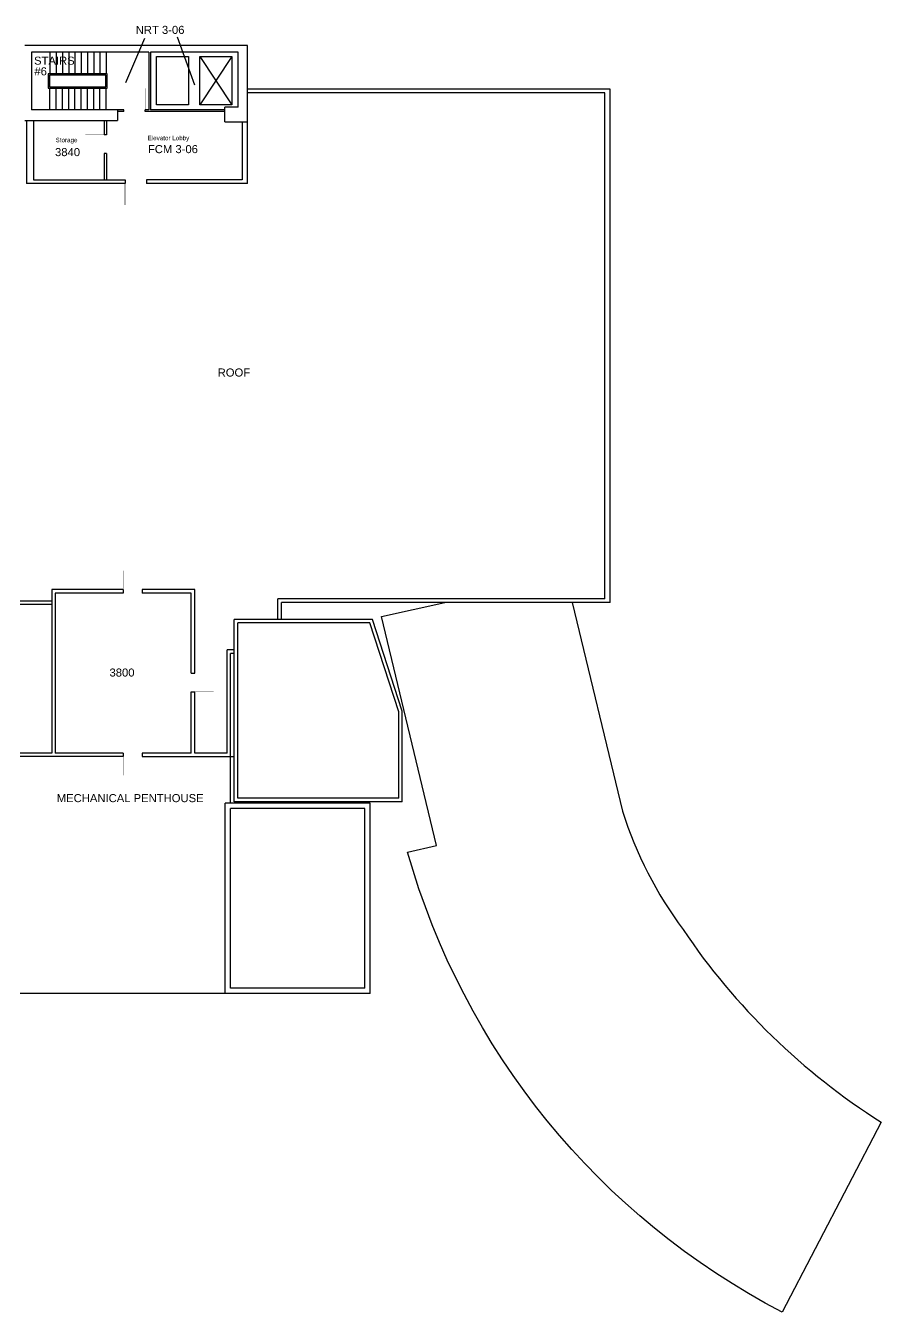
# Model space of a CAD drawing. Extents: x 1041 to 4604, y 376 to 3254.
# Drawn here: x 2691 to 4604, y 376 to 3254 of the extents above; entities that cross this region are included whole.
import ezdxf

# ---------------------------------------------------------------- set-up
doc = ezdxf.new("R2010")
doc.units = 0
doc.header["$LTSCALE"] = 96
doc.header["$MEASUREMENT"] = 0
for name, color, linetype in [('A-ANNO-RNUM', 4, 'CONTINUOUS'), ('A-ANNO-TEXT', 4, 'CONTINUOUS'), ('A-ANNO-TEXT-CTC', 181, 'CONTINUOUS'), ('A-DOOR', 2, 'CONTINUOUS'), ('A-FLOR-SHFT', 1, 'CONTINUOUS'), ('A-FLOR-STRS', 2, 'CONTINUOUS'), ('A-ROOF', 1, 'CONTINUOUS'), ('A-WALL-FULL', 6, 'CONTINUOUS')]:
    doc.layers.add(name, color=color, linetype=linetype)
doc.styles.add('ARIAL', font='arial.ttf')

# ---------------------------------------------------------------- blocks, each defined once
blk = doc.blocks.new('DR')
at = {"layer": 'A-DOOR'}
blk.add_lwpolyline([(0, 0, 0.0238, 0.0238, 0), (0, 1, 0, 0, 0.414214), (-1, 0, 0, 0, 0.414214)], format="xyseb", dxfattribs=at)

msp = doc.modelspace()

# ---------------------------------------------------------------- linework, layer by layer
at = {"layer": 'A-ANNO-TEXT-CTC'}
for p, q in [((2956.5, 3225.7), (2914.4, 3126.6)), ((3029.6, 3229.1), (3068.6, 3122))]:
    msp.add_line(p, q, dxfattribs=at)
at = {"layer": 'A-FLOR-SHFT'}
for p, q in [((3080, 3185.3), (3152, 3077.3)), ((3152, 3185.3), (3080, 3077.3))]:
    msp.add_line(p, q, dxfattribs=at)
for points in [[(2983, 3185.3), (3055, 3185.3), (3055, 3077.3), (2983, 3077.3)], [(3080, 3185.3), (3152, 3185.3), (3152, 3077.3), (3080, 3077.3)]]:
    msp.add_lwpolyline(points, close=True, dxfattribs=at)
at = {"layer": 'A-FLOR-STRS'}
for p, q in [((2745, 3195.3), (2745, 3146.8)), ((2759, 3195.3), (2759, 3146.8)), ((2773, 3195.3), (2773, 3146.8)), ((2787, 3195.3), (2787, 3146.8)), ((2801, 3195.3), (2801, 3146.8)), ((2815, 3195.3), (2815, 3146.8)), ((2829, 3195.3), (2829, 3146.8)), ((2843, 3195.3), (2843, 3146.8)), ((2857, 3195.3), (2857, 3146.8)), ((2871, 3195.3), (2871, 3146.8)), ((2745, 3066.3), (2745, 3114.8)), ((2759, 3066.3), (2759, 3114.8)), ((2773, 3066.3), (2773, 3114.8)), ((2787, 3066.3), (2787, 3114.8)), ((2801, 3066.3), (2801, 3114.8)), ((2815, 3066.3), (2815, 3114.8)), ((2829, 3066.3), (2829, 3114.8)), ((2843, 3066.3), (2843, 3114.8)), ((2857, 3066.3), (2857, 3114.8)), ((2871, 3066.3), (2871, 3114.8))]:
    msp.add_line(p, q, dxfattribs=at)
for points in [[(2740.8, 3114.8), (2872.8, 3114.8), (2872.8, 3146.8), (2740.8, 3146.8)], [(2743.8, 3117.8), (2869.8, 3117.8), (2869.8, 3143.8), (2743.8, 3143.8)]]:
    msp.add_lwpolyline(points, close=True, dxfattribs=at)
at = {"layer": 'A-ROOF'}
for p, q in [((3998, 3112.3), (3187, 3112.3)), ((3998, 1964.3), (3998, 3112.3)), ((3986, 3104.3), (3187, 3104.3)), ((3986, 1972.3), (3986, 3104.3)), ((2749, 1993.3), (2749, 1627.3)), ((2909, 1993.3), (2749, 1993.3)), ((2909, 1993.3), (2909, 1985.3)), ((3069, 1993.3), (2951, 1993.3)), ((2951, 1993.3), (2951, 1985.3)), ((3069, 1806.3), (3069, 1993.3)), ((2749, 1967.3), (2339, 1967.3)), ((2749, 1959.3), (2491, 1959.3)), ((2757, 1985.3), (2757, 1627.3)), ((2909, 1985.3), (2757, 1985.3)), ((3061, 1985.3), (2951, 1985.3)), ((3061, 1806.3), (3061, 1985.3)), ((3986, 1972.3), (3255, 1972.3)), ((3255, 1926.3), (3255, 1972.3)), ((3998, 1964.3), (3263, 1964.3)), ((3263, 1926.3), (3263, 1964.3)), ((3466.3, 1926.3), (3157, 1926.3)), ((3157, 1518.3), (3157, 1926.3)), ((3460.5, 1918.3), (3165, 1918.3)), ((3165, 1526.3), (3165, 1918.3)), ((3525, 1719.8), (3460.5, 1918.3)), ((3533, 1721.1), (3466.3, 1926.3)), ((3141, 1627.3), (3141, 1858.3)), ((3157, 1858.3), (3141, 1858.3)), ((3157, 1850.3), (3149, 1850.3)), ((3149, 1515.3), (3149, 1850.3)), ((3061, 1806.3), (3069, 1806.3)), ((3061, 1627.3), (3061, 1764.3)), ((3061, 1764.3), (3069, 1764.3)), ((3069, 1627.3), (3069, 1764.3)), ((3525, 1526.3), (3525, 1719.8)), ((3533, 1518.3), (3533, 1721.1)), ((2749, 1627.3), (2491, 1627.3)), ((2909, 1619.3), (2553, 1619.3)), ((2909, 1627.3), (2757, 1627.3)), ((2909, 1627.3), (2909, 1619.3)), ((3061, 1627.3), (2951, 1627.3)), ((2951, 1627.3), (2951, 1619.3)), ((2951, 1619.3), (3157, 1619.3)), ((3141, 1627.3), (3069, 1627.3)), ((3525, 1526.3), (3165, 1526.3)), ((3137, 1089.3), (3137, 1515.3)), ((3461, 1515.3), (3137, 1515.3)), ((3149, 1101.3), (3149, 1503.3)), ((3449, 1503.3), (3149, 1503.3)), ((3533, 1518.3), (3157, 1518.3)), ((3449, 1101.3), (3449, 1503.3)), ((3461, 1089.3), (3461, 1515.3)), ((3449, 1101.3), (3149, 1101.3)), ((3461, 1089.3), (2483, 1089.3))]:
    msp.add_line(p, q, dxfattribs=at)
msp.add_lwpolyline([(3913, 1964.3), (4025.1, 1497.3, 0.082267), (4160.8, 1232.4, 0.103939), (4603.9, 801.7), (4382.5, 376.4, -0.20671), (3544.7, 1405.9), (3609.6, 1420.3), (3486.5, 1933), (3627.8, 1964.3)], format="xyb", dxfattribs=at)
at = {"layer": 'A-WALL-FULL'}
for p, q in [((3187, 3210.3), (2689, 3210.3)), ((2704, 3195.3), (2704, 3066.3)), ((2966, 3195.3), (2704, 3195.3)), ((2966, 3195.3), (2966, 3066.3)), ((3166, 3195.3), (2970, 3195.3)), ((2970, 3195.3), (2970, 3066.3)), ((3166, 3072.3), (3166, 3195.3)), ((3187, 2901.3), (3187, 3210.3)), ((2910, 3066.3), (2704, 3066.3)), ((2896, 3066.3), (2896, 3042.3)), ((2910, 3062.3), (2896, 3062.3)), ((2910, 3062.3), (2910, 3066.3)), ((2966, 3066.3), (2958, 3066.3)), ((2958, 3062.3), (2958, 3066.3)), ((3136, 3062.3), (2958, 3062.3)), ((3136, 3066.3), (2970, 3066.3)), ((3166, 3072.3), (3136, 3072.3)), ((3136, 3039.3), (3136, 3072.3)), ((2689, 3042.3), (2896, 3042.3)), ((2693, 3042.3), (2693, 2901.3)), ((2708, 3042.3), (2708, 2909.3)), ((2866.4, 3042.3), (2866.4, 3010.3)), ((2871.6, 3042.3), (2871.6, 3010.3)), ((3136, 3039.3), (3187, 3039.3)), ((3175, 3039.3), (3175, 2909.3)), ((2871.6, 3010.3), (2866.4, 3010.3)), ((2871.6, 2968.3), (2866.4, 2968.3)), ((2866.4, 2968.3), (2866.4, 2909.3)), ((2871.6, 2968.3), (2871.6, 2909.3)), ((2708, 2909.3), (2913, 2909.3)), ((2913, 2909.3), (2913, 2901.3)), ((3175, 2909.3), (2961, 2909.3)), ((2961, 2909.3), (2961, 2901.3)), ((2913, 2901.3), (2693, 2901.3)), ((3187, 2901.3), (2961, 2901.3))]:
    msp.add_line(p, q, dxfattribs=at)

# ---------------------------------------------------------------- block references
at = {"layer": 'A-DOOR'}
for p, xscale, yscale, zscale in [((2958, 3066.3), 48, 48, 48), ((2909, 1993.3), -42, 42, 42)]:
    msp.add_blockref('DR', p, dxfattribs=dict(at, xscale=xscale, yscale=yscale, zscale=zscale))
for p, xscale, yscale, zscale, rotation in [((2866.4, 3010.3), 42, 42, 42, 90), ((2913, 2901.3), 48, 48, 48, 180), ((3069, 1764.3), 42, 42, 42, 270), ((2909, 1619.3), 42, 42, 42, 180)]:
    msp.add_blockref('DR', p, dxfattribs=dict(at, xscale=xscale, yscale=yscale, zscale=zscale, rotation=rotation))

# ---------------------------------------------------------------- texts
at = {"layer": 'A-ANNO-RNUM', "style": 'ARIAL'}
msp.add_text('#6', height=18, dxfattribs=at).set_placement((2710.3, 3143.2))
at = {"layer": 'A-ANNO-TEXT', "style": 'ARIAL'}
for s, p in [('STAIRS', (2709.6, 3167.1)), ('ROOF', (3120.1, 2469.5)), ('MECHANICAL PENTHOUSE', (2760.4, 1517.5))]:
    msp.add_text(s, height=18, dxfattribs=at).set_placement(p)
at = {"layer": 'A-ANNO-TEXT-CTC', "style": 'ARIAL'}
for s, height, p in [('NRT 3-06', 18, (2936.9, 3235.9)), ('Storage', 10, (2757.8, 2993.6)), ('Elevator Lobby', 10, (2963.5, 2998.1)), ('3840', 18, (2756.5, 2962.5)), ('FCM 3-06', 18, (2964.2, 2969.2)), ('3800', 18, (2878.3, 1798.4))]:
    msp.add_text(s, height=height, dxfattribs=at).set_placement(p)

doc.saveas('drawing.dxf')
